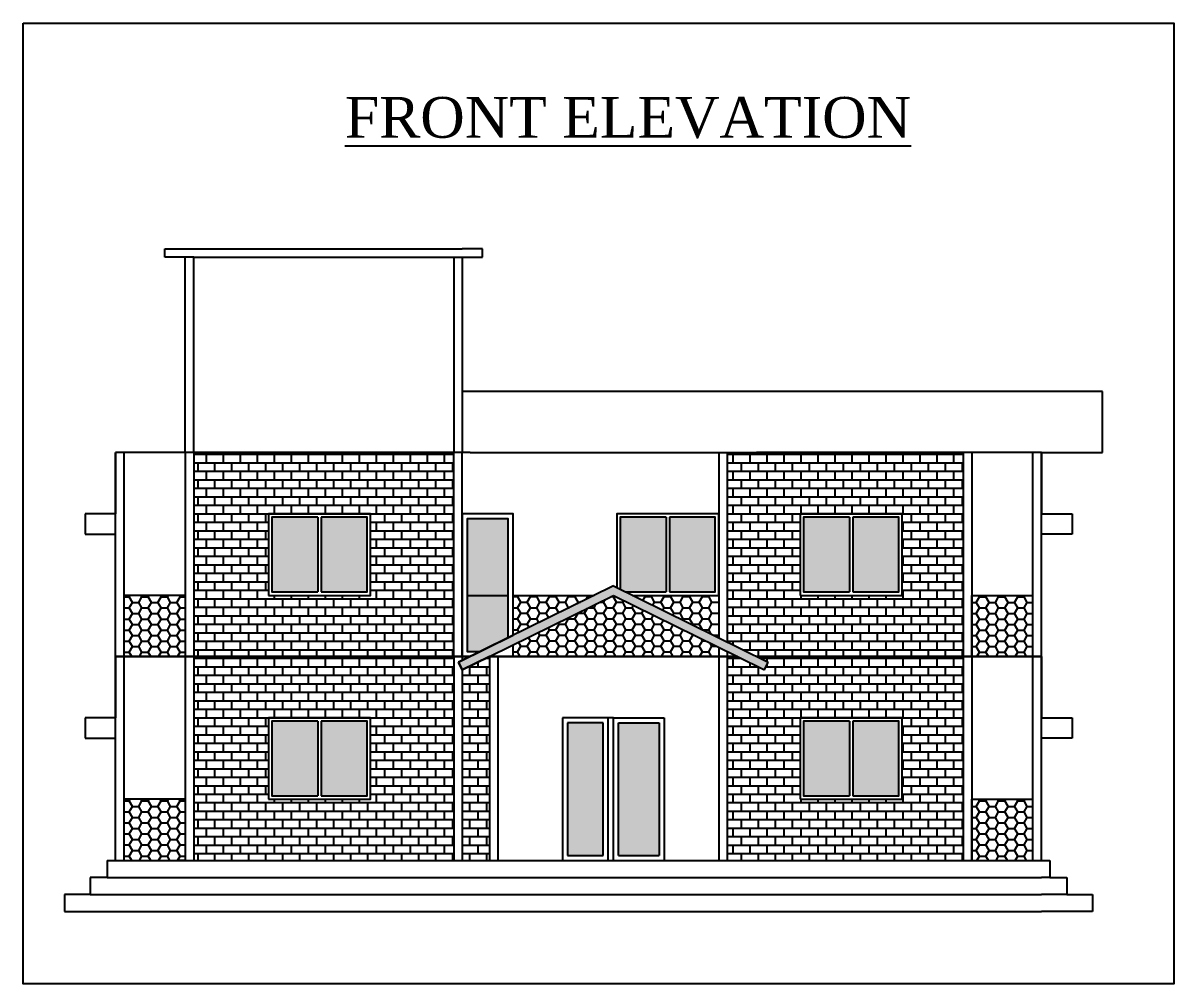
# Model space of a CAD drawing. Header units: inches. Extents: x -5597760 to 21122418, y -37133 to 23298423.
# Drawn here: x 5097 to 5774, y -25896 to -25331 of the extents above; entities that cross this region are included whole.
import ezdxf

# ---------------------------------------------------------------- set-up
doc = ezdxf.new("R2010")
doc.units = ezdxf.units.IN
doc.header["$MEASUREMENT"] = 0
doc.styles.get("Standard").update_dxf_attribs({"font": 'times.ttf', "height": 8})
pattern_1 = [(0, (4670, -21644.5), (5.625, 3.2475953), [3.75, -7.5]), (120, (4670, -21644.5), (-5.625, 3.2475953), [3.75, -7.5]), (60, (4670, -21644.5), (1e-15, 6.4951905), [-7.5, 3.75])]
pattern_2 = [(0, (4670, -21644.5), (0, 5), []), (90, (4670, -21644.5), (-10, 6e-16), [5, -5]), (90, (4675, -21644.5), (-10, 6e-16), [-5, 5])]

msp = doc.modelspace()

# ---------------------------------------------------------------- hatches: boundary and pattern name
at = {"lineweight": -3}
h = msp.add_hatch(dxfattribs=at)
h.set_pattern_fill('BRICK', color=2, scale=20)
h.set_pattern_definition(pattern_2)
h.paths.add_polyline_path([(5197.5, -25583.5), (5197.5, -25703.5), (5350.5, -25703.5), (5350.5, -25583.5)])
h.paths.add_polyline_path([(5301.5, -25619.5), (5301.5, -25667.5), (5241.5, -25667.5), (5241.5, -25619.5)], flags=16)
h.paths.add_polyline_path([(5299.5, -25621.5), (5299.5, -25665.5), (5272.5, -25665.5), (5272.5, -25621.5)], flags=0)
h.paths.add_polyline_path([(5270.5, -25621.5), (5270.5, -25665.5), (5243.5, -25665.5), (5243.5, -25621.5)], flags=0)
h.paths.add_polyline_path([(5528.8, -25583.5), (5511.5, -25583.5), (5511.5, -25694.97), (5519.71, -25699.02), (5528.8, -25703.5), (5650.5, -25703.5), (5650.5, -25583.5)])
h.paths.add_polyline_path([(5614.5, -25619.5), (5614.5, -25667.5), (5554.5, -25667.5), (5554.5, -25619.5)], flags=16)
h.paths.add_polyline_path([(5583.5, -25621.5), (5583.5, -25665.5), (5556.5, -25665.5), (5556.5, -25621.5)], flags=0)
h.paths.add_polyline_path([(5585.5, -25621.5), (5612.5, -25621.5), (5612.5, -25665.5), (5585.5, -25665.5)], flags=0)
h = msp.add_hatch(color=256, dxfattribs=at)
h.dxf.hatch_style = 1
h.set_gradient(color1=(0, 0, 255), color2=(248, 246, 176), name='CYLINDER')
h.paths.add_polyline_path([(5243.5, -25665.5), (5270.5, -25665.5), (5270.5, -25621.5), (5243.5, -25621.5)])
h.paths.add_polyline_path([(5272.5, -25665.5), (5299.5, -25665.5), (5299.5, -25621.5), (5272.5, -25621.5)])
h = msp.add_hatch(color=20, dxfattribs=at)
h.dxf.hatch_style = 1
h.paths.add_polyline_path([(5366.28, -25700.5), (5382.5, -25692.5), (5382.5, -25622.5), (5358.5, -25622.5), (5358.5, -25700.5)])
h = msp.add_hatch(color=256, dxfattribs=at)
h.dxf.hatch_style = 1
h.set_gradient(color1=(0, 0, 255), color2=(248, 246, 176), name='CYLINDER')
h.paths.add_polyline_path([(5477.5, -25665.5), (5504.5, -25665.5), (5504.5, -25621.5), (5477.5, -25621.5)])
h.paths.add_polyline_path([(5448.5, -25663.9), (5451.75, -25665.5), (5475.5, -25665.5), (5475.5, -25621.5), (5448.5, -25621.5)])
h = msp.add_hatch(color=256, dxfattribs=at)
h.dxf.hatch_style = 1
h.set_gradient(color1=(0, 0, 255), color2=(248, 246, 176), name='CYLINDER')
h.paths.add_polyline_path([(5556.5, -25665.5), (5583.5, -25665.5), (5583.5, -25621.5), (5556.5, -25621.5)])
h.paths.add_polyline_path([(5585.5, -25665.5), (5612.5, -25665.5), (5612.5, -25621.5), (5585.5, -25621.5)])
h = msp.add_hatch(color=1, dxfattribs=at)
h.dxf.hatch_style = 1
h.paths.add_polyline_path([(5444.5, -25667.5), (5517.5, -25703.5), (5533.5, -25711.39), (5535.71, -25706.91), (5519.71, -25699.02), (5444.5, -25661.93), (5369.29, -25699.02), (5353.29, -25706.91), (5355.5, -25711.39), (5371.5, -25703.5)])
h = msp.add_hatch(dxfattribs=at)
h.set_pattern_fill('HONEY', color=256, scale=30)
h.set_pattern_definition([(0, (4807, -21524.5), (5.625, 3.2475953), [3.75, -7.5]), (120, (4807, -21524.5), (-5.625, 3.2475953), [3.75, -7.5]), (60, (4807, -21524.5), (1e-15, 6.4951905), [-7.5, 3.75])])
h.paths.add_polyline_path([(5192.5, -25667.5), (5192.5, -25703.5), (5156.5, -25703.5), (5156.5, -25667.5)])
h = msp.add_hatch(dxfattribs=at)
h.set_pattern_fill('HONEY', color=256, scale=30)
h.set_pattern_definition(pattern_1)
h.paths.add_polyline_path([(5506.5, -25703.5), (5506.5, -25698.08), (5444.5, -25667.5), (5385.5, -25696.6), (5385.5, -25703.5)])
h.paths.add_polyline_path([(5385.5, -25667.5), (5385.5, -25691.02), (5433.2, -25667.5)], flags=17)
h.paths.add_polyline_path([(5455.8, -25667.5), (5506.5, -25692.5), (5506.5, -25667.5)], flags=17)
h = msp.add_hatch(dxfattribs=at)
h.set_pattern_fill('HONEY', color=256, scale=30)
h.set_pattern_definition([(0, (4670, -21524.5), (5.625, 3.2475953), [3.75, -7.5]), (120, (4670, -21524.5), (-5.625, 3.2475953), [3.75, -7.5]), (60, (4670, -21524.5), (1e-15, 6.4951905), [-7.5, 3.75])])
h.paths.add_polyline_path([(5655.5, -25667.5), (5655.5, -25703.5), (5691.5, -25703.5), (5691.5, -25667.5)])
h = msp.add_hatch(dxfattribs=at)
h.set_pattern_fill('BRICK', color=2, scale=20)
h.set_pattern_definition(pattern_2)
h.paths.add_polyline_path([(5197.5, -25823.5), (5350.5, -25823.5), (5350.5, -25703.5), (5197.5, -25703.5)])
h.paths.add_polyline_path([(5241.5, -25739.5), (5301.5, -25739.5), (5301.5, -25787.5), (5241.5, -25787.5)], flags=16)
h.paths.add_polyline_path([(5243.5, -25741.5), (5270.5, -25741.5), (5270.5, -25785.5), (5243.5, -25785.5)], flags=0)
h.paths.add_polyline_path([(5272.5, -25741.5), (5299.5, -25741.5), (5299.5, -25785.5), (5272.5, -25785.5)], flags=0)
h.paths.add_polyline_path([(5511.5, -25823.5), (5650.5, -25823.5), (5650.5, -25703.5), (5528.8, -25703.5), (5535.71, -25706.91), (5533.5, -25711.39), (5517.5, -25703.5), (5511.5, -25703.5)])
h.paths.add_polyline_path([(5554.5, -25739.5), (5614.5, -25739.5), (5614.5, -25787.5), (5554.5, -25787.5)], flags=16)
h.paths.add_polyline_path([(5556.5, -25741.5), (5583.5, -25741.5), (5583.5, -25785.5), (5556.5, -25785.5)], flags=0)
h.paths.add_polyline_path([(5585.5, -25741.5), (5612.5, -25741.5), (5612.5, -25785.5), (5585.5, -25785.5)], flags=0)
h = msp.add_hatch(dxfattribs=at)
h.set_pattern_fill('BRICK', color=2, scale=20)
h.set_pattern_definition(pattern_2)
h.paths.add_polyline_path([(5371.5, -25703.5), (5355.5, -25711.39), (5355.5, -25823.5), (5371.5, -25823.5)])
h = msp.add_hatch(color=256, dxfattribs=at)
h.dxf.hatch_style = 1
h.set_gradient(color1=(0, 0, 255), color2=(248, 246, 176), name='CYLINDER')
h.paths.add_polyline_path([(5243.5, -25785.5), (5270.5, -25785.5), (5270.5, -25741.5), (5243.5, -25741.5)])
h.paths.add_polyline_path([(5272.5, -25785.5), (5299.5, -25785.5), (5299.5, -25741.5), (5272.5, -25741.5)])
h = msp.add_hatch(color=20, dxfattribs=at)
h.dxf.hatch_style = 1
h.paths.add_polyline_path([(5438.5, -25742.5), (5417.5, -25742.5), (5417.5, -25820.5), (5438.5, -25820.5)])
h.paths.add_polyline_path([(5471.5, -25742.5), (5447.5, -25742.5), (5447.5, -25820.5), (5471.5, -25820.5)])
h = msp.add_hatch(color=256, dxfattribs=at)
h.dxf.hatch_style = 1
h.set_gradient(color1=(0, 0, 255), color2=(248, 246, 176), name='CYLINDER')
h.paths.add_polyline_path([(5556.5, -25785.5), (5583.5, -25785.5), (5583.5, -25741.5), (5556.5, -25741.5)])
h.paths.add_polyline_path([(5585.5, -25785.5), (5612.5, -25785.5), (5612.5, -25741.5), (5585.5, -25741.5)])
h = msp.add_hatch(dxfattribs=at)
h.set_pattern_fill('HONEY', color=256, scale=30)
h.set_pattern_definition([(0, (4807, -21644.5), (5.625, 3.2475953), [3.75, -7.5]), (120, (4807, -21644.5), (-5.625, 3.2475953), [3.75, -7.5]), (60, (4807, -21644.5), (1e-15, 6.4951905), [-7.5, 3.75])])
h.paths.add_polyline_path([(5192.5, -25787.5), (5192.5, -25823.5), (5156.5, -25823.5), (5156.5, -25787.5)])
h = msp.add_hatch(dxfattribs=at)
h.set_pattern_fill('HONEY', color=256, scale=30)
h.set_pattern_definition(pattern_1)
h.paths.add_polyline_path([(5655.5, -25787.5), (5655.5, -25823.5), (5691.5, -25823.5), (5691.5, -25787.5)])

# ---------------------------------------------------------------- linework, layer by layer
at = {"color": 18, "lineweight": -3, "true_color": 0x000000}
for p, q in [((5180.5, -25468.5), (5180.5, -25463.5)), ((5180.5, -25463.5), (5192.5, -25463.5)), ((5192.5, -25463.5), (5355.5, -25463.5)), ((5367.5, -25463.5), (5355.5, -25463.5)), ((5367.5, -25468.5), (5367.5, -25463.5)), ((5192.5, -25468.5), (5180.5, -25468.5)), ((5192.5, -25583.5), (5192.5, -25468.5)), ((5197.5, -25468.5), (5192.5, -25468.5)), ((5197.5, -25583.5), (5197.5, -25468.5)), ((5197.5, -25468.5), (5350.5, -25468.5)), ((5350.5, -25468.5), (5350.5, -25583.5)), ((5350.5, -25468.5), (5355.5, -25468.5)), ((5355.5, -25468.5), (5355.5, -25583.5)), ((5355.5, -25468.5), (5367.5, -25468.5)), ((5732.5, -25547.5), (5355.5, -25547.5)), ((5732.5, -25583.5), (5732.5, -25547.5)), ((5151.5, -25703.5), (5151.5, -25583.5)), ((5151.5, -25583.5), (5151.5, -25619.5)), ((5156.5, -25703.5), (5156.5, -25583.5)), ((5360.2, -25583.5), (5192.5, -25583.5)), ((5192.5, -25583.5), (5192.5, -25703.5)), ((5192.5, -25583.5), (5192.5, -25619.5)), ((5360.2, -25583.5), (5192.5, -25583.5)), ((5197.5, -25583.5), (5197.5, -25703.5)), ((5350.5, -25703.5), (5350.5, -25583.5)), ((5355.5, -25703.5), (5355.5, -25583.5)), ((5360.2, -25583.5), (5528.8, -25583.5)), ((5360.2, -25583.5), (5528.8, -25583.5)), ((5506.5, -25583.5), (5506.5, -25692.5)), ((5511.5, -25583.5), (5511.5, -25694.97)), ((5696.5, -25583.5), (5528.8, -25583.5)), ((5696.5, -25583.5), (5528.8, -25583.5)), ((5650.5, -25583.5), (5650.5, -25703.5)), ((5655.5, -25583.5), (5655.5, -25703.5)), ((5691.5, -25703.5), (5691.5, -25583.5)), ((5696.5, -25703.5), (5696.5, -25583.5)), ((5696.5, -25583.5), (5696.5, -25619.5)), ((5696.5, -25583.5), (5732.5, -25583.5)), ((5151.5, -25619.5), (5133.5, -25619.5)), ((5133.5, -25619.5), (5133.5, -25631.5)), ((5475.5, -25621.5), (5475.5, -25665.5)), ((5696.5, -25619.5), (5714.5, -25619.5)), ((5714.5, -25619.5), (5714.5, -25631.5)), ((5133.5, -25631.5), (5151.5, -25631.5)), ((5714.5, -25631.5), (5696.5, -25631.5)), ((5444.5, -25661.93), (5369.29, -25699.02)), ((5444.5, -25661.93), (5519.71, -25699.02)), ((5192.5, -25667.5), (5156.5, -25667.5)), ((5355.5, -25703.5), (5355.5, -25667.5)), ((5358.5, -25667.5), (5382.5, -25667.5)), ((5371.5, -25703.5), (5444.5, -25667.5)), ((5385.5, -25667.5), (5433.2, -25667.5)), ((5444.5, -25667.5), (5517.5, -25703.5)), ((5455.8, -25667.5), (5506.5, -25667.5)), ((5655.5, -25703.5), (5655.5, -25667.5)), ((5655.5, -25667.5), (5691.5, -25667.5)), ((5353.29, -25706.91), (5385.5, -25691.02)), ((5151.5, -25823.5), (5151.5, -25703.5)), ((5151.5, -25703.5), (5319.2, -25703.5)), ((5151.5, -25703.5), (5151.5, -25739.5)), ((5319.2, -25703.5), (5151.5, -25703.5)), ((5156.5, -25823.5), (5156.5, -25703.5)), ((5360.2, -25703.5), (5192.5, -25703.5)), ((5192.5, -25703.5), (5192.5, -25823.5)), ((5192.5, -25703.5), (5192.5, -25739.5)), ((5192.5, -25703.5), (5360.2, -25703.5)), ((5197.5, -25703.5), (5197.5, -25823.5)), ((5350.5, -25703.5), (5350.5, -25823.5)), ((5369.29, -25699.02), (5353.29, -25706.91)), ((5355.5, -25703.5), (5355.5, -25705.82)), ((5371.5, -25703.5), (5355.5, -25711.39)), ((5355.5, -25711.39), (5371.5, -25703.5)), ((5517.5, -25703.5), (5371.5, -25703.5)), ((5371.5, -25703.5), (5371.5, -25823.5)), ((5371.5, -25703.5), (5517.5, -25703.5)), ((5376.5, -25703.5), (5376.5, -25823.5)), ((5506.5, -25698.08), (5506.5, -25703.5)), ((5506.5, -25703.5), (5506.5, -25823.5)), ((5511.5, -25700.54), (5511.5, -25703.5)), ((5511.5, -25703.5), (5511.5, -25823.5)), ((5517.5, -25703.5), (5533.5, -25711.39)), ((5519.71, -25699.02), (5535.71, -25706.91)), ((5696.5, -25703.5), (5528.8, -25703.5)), ((5528.8, -25703.5), (5696.5, -25703.5)), ((5650.5, -25703.5), (5650.5, -25823.5)), ((5655.5, -25703.5), (5655.5, -25823.5)), ((5691.5, -25823.5), (5691.5, -25703.5)), ((5696.5, -25823.5), (5696.5, -25703.5)), ((5696.5, -25703.5), (5696.5, -25739.5)), ((5353.29, -25706.91), (5355.5, -25711.39)), ((5355.5, -25711.39), (5353.29, -25706.91)), ((5533.5, -25711.39), (5535.71, -25706.91)), ((5355.5, -25711.39), (5355.5, -25823.5)), ((5151.5, -25739.5), (5133.5, -25739.5)), ((5133.5, -25739.5), (5133.5, -25751.5)), ((5444.5, -25739.5), (5414.5, -25739.5)), ((5414.5, -25739.5), (5414.5, -25823.5)), ((5438.5, -25742.5), (5417.5, -25742.5)), ((5417.5, -25742.5), (5417.5, -25820.5)), ((5438.5, -25820.5), (5438.5, -25742.5)), ((5441.5, -25823.5), (5441.5, -25739.5)), ((5444.5, -25823.5), (5444.5, -25739.5)), ((5444.5, -25739.5), (5474.5, -25739.5)), ((5447.5, -25820.5), (5447.5, -25742.5)), ((5447.5, -25742.5), (5471.5, -25742.5)), ((5471.5, -25742.5), (5471.5, -25820.5)), ((5474.5, -25739.5), (5474.5, -25823.5)), ((5696.5, -25739.5), (5714.5, -25739.5)), ((5714.5, -25739.5), (5714.5, -25751.5)), ((5133.5, -25751.5), (5151.5, -25751.5)), ((5714.5, -25751.5), (5696.5, -25751.5)), ((5192.5, -25787.5), (5156.5, -25787.5)), ((5655.5, -25823.5), (5655.5, -25787.5)), ((5655.5, -25787.5), (5691.5, -25787.5)), ((5146.5, -25823.5), (5146.5, -25833.5)), ((5192.5, -25823.5), (5187.5, -25823.5)), ((5188, -25823.5), (5696.5, -25823.5)), ((5417.5, -25820.5), (5438.5, -25820.5)), ((5447.5, -25820.5), (5471.5, -25820.5)), ((5696.5, -25823.5), (5701.5, -25823.5)), ((5701.5, -25823.5), (5701.5, -25833.5)), ((5146.5, -25833.5), (5136.5, -25833.5)), ((5136.5, -25833.5), (5136.5, -25843.5)), ((5146.5, -25833.5), (5696.5, -25833.5)), ((5146.5, -25833.5), (5151.5, -25833.5)), ((5701.5, -25833.5), (5696.5, -25833.5)), ((5701.5, -25833.5), (5711.5, -25833.5)), ((5711.5, -25833.5), (5711.5, -25843.5)), ((5136.5, -25843.5), (5121.5, -25843.5)), ((5121.5, -25843.5), (5121.5, -25853.5)), ((5136.5, -25843.5), (5696.5, -25843.5)), ((5136.5, -25843.5), (5151.5, -25843.5)), ((5711.5, -25843.5), (5696.5, -25843.5)), ((5711.5, -25843.5), (5726.5, -25843.5)), ((5726.5, -25843.5), (5726.5, -25853.5)), ((5121.5, -25853.5), (5696.5, -25853.5)), ((5121.5, -25853.5), (5151.5, -25853.5)), ((5726.5, -25853.5), (5696.5, -25853.5))]:
    msp.add_line(p, q, dxfattribs=at)
for p, q in [((5192.5, -25583.5), (5151.5, -25583.5)), ((5146.5, -25823.5), (5188, -25823.5))]:
    msp.add_line(p, q)
at = {"lineweight": -3}
for p, q in [((5270.5, -25621.5), (5270.5, -25665.5)), ((5272.5, -25621.5), (5272.5, -25665.5)), ((5475.5, -25621.5), (5475.5, -25665.5)), ((5477.5, -25621.5), (5477.5, -25665.5)), ((5583.5, -25621.5), (5583.5, -25665.5)), ((5585.5, -25621.5), (5585.5, -25665.5)), ((5270.5, -25741.5), (5270.5, -25785.5)), ((5272.5, -25741.5), (5272.5, -25785.5)), ((5583.5, -25741.5), (5583.5, -25785.5)), ((5585.5, -25741.5), (5585.5, -25785.5))]:
    msp.add_line(p, q, dxfattribs=at)
msp.add_lwpolyline([(5097, -25330.69), (5774.5, -25330.69), (5774.5, -25896.19), (5097, -25896.19)], close=True)
for points in [[(5241.5, -25667.5), (5301.5, -25667.5), (5301.5, -25619.5), (5241.5, -25619.5)], [(5554.5, -25667.5), (5614.5, -25667.5), (5614.5, -25619.5), (5554.5, -25619.5)], [(5241.5, -25787.5), (5301.5, -25787.5), (5301.5, -25739.5), (5241.5, -25739.5)], [(5554.5, -25787.5), (5614.5, -25787.5), (5614.5, -25739.5), (5554.5, -25739.5)]]:
    msp.add_lwpolyline(points, close=True, dxfattribs=at)
for points in [[(5270.5, -25621.5), (5243.5, -25621.5), (5243.5, -25665.5), (5270.5, -25665.5)], [(5272.5, -25665.5), (5299.5, -25665.5), (5299.5, -25621.5), (5272.5, -25621.5)], [(5385.5, -25691.02), (5385.5, -25619.5), (5355.5, -25619.5), (5355.5, -25703.5), (5360.2, -25703.5)], [(5382.5, -25692.5), (5382.5, -25622.5), (5358.5, -25622.5), (5358.5, -25700.5), (5366.28, -25700.5)], [(5455.8, -25667.5), (5506.5, -25667.5), (5506.5, -25619.5), (5446.5, -25619.5), (5446.5, -25662.91)], [(5475.5, -25621.5), (5448.5, -25621.5), (5448.5, -25663.9)], [(5477.5, -25665.5), (5504.5, -25665.5), (5504.5, -25621.5), (5477.5, -25621.5)], [(5583.5, -25621.5), (5556.5, -25621.5), (5556.5, -25665.5), (5583.5, -25665.5)], [(5585.5, -25665.5), (5612.5, -25665.5), (5612.5, -25621.5), (5585.5, -25621.5)], [(5451.75, -25665.5), (5475.5, -25665.5)], [(5371.5, -25703.5), (5385.5, -25703.5), (5385.5, -25696.6)], [(5270.5, -25741.5), (5243.5, -25741.5), (5243.5, -25785.5), (5270.5, -25785.5)], [(5272.5, -25785.5), (5299.5, -25785.5), (5299.5, -25741.5), (5272.5, -25741.5)], [(5583.5, -25741.5), (5556.5, -25741.5), (5556.5, -25785.5), (5583.5, -25785.5)], [(5585.5, -25785.5), (5612.5, -25785.5), (5612.5, -25741.5), (5585.5, -25741.5)]]:
    msp.add_lwpolyline(points, dxfattribs=at)

# ---------------------------------------------------------------- texts
at = {"insert": (5286.5, -25374.19), "char_height": 24, "attachment_point": 1}
msp.add_mtext_dynamic_manual_height_columns('{\\L\\C1;FRONT ELEVATION}', width=421.1726, gutter_width=120, heights=[0], dxfattribs=at)

doc.saveas('drawing.dxf')
